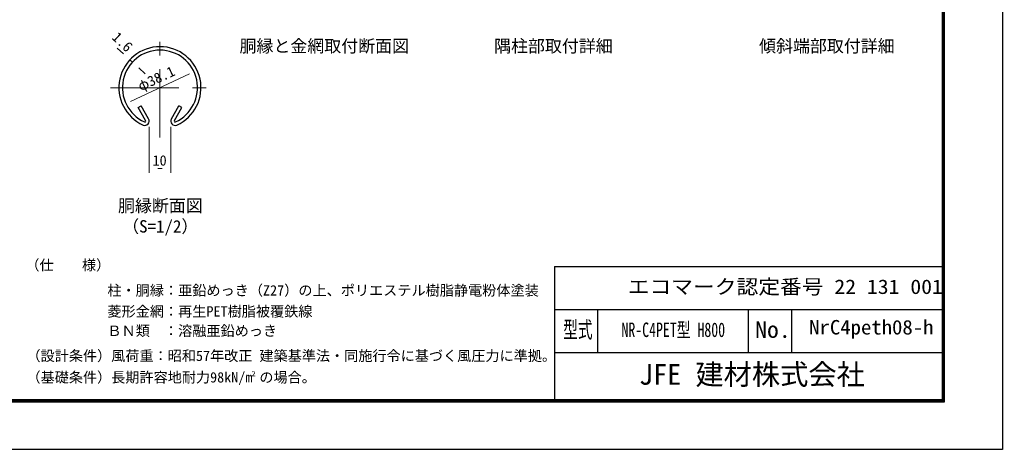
# Model space of a CAD drawing. Units: millimetres, scale not verified, with parts at other scales. Extents: x -4200 to 4200, y -2970 to 2970.
# Drawn here: x -364 to 4200, y -2970 to -972 of the extents above; entities that cross this region are included whole.
import ezdxf
from ezdxf.enums import TextEntityAlignment as Align

# ---------------------------------------------------------------- set-up
doc = ezdxf.new("R2010")
doc.units = ezdxf.units.MM
doc.header["$LTSCALE"] = 10
doc.linetypes.add('USER1', pattern=[50.8, 31.75, -6.35, 6.35, -6.35])
for name, color, linetype, lineweight in [('0-0_D-TTL-TXT', 7, 'Continuous', 25), ('0-1_D-BMK', 2, 'USER1', 13), ('0-2_D-STR1', 1, 'Continuous', 25), ('0-3_D-STR-DIM', 7, 'Continuous', 13), ('0-E_D-TTL', 7, 'Continuous', 25)]:
    doc.layers.add(name, color=color, linetype=linetype, lineweight=lineweight)
doc.styles.add('ＭＳ ゴシック', font='')
doc.styles.get('ＭＳ ゴシック').set_extended_font_data('MS Gothic')

msp = doc.modelspace()

# ---------------------------------------------------------------- linework, layer by layer
at = {"layer": '0-1_D-BMK'}
for p, q in [((287.89, -1520.52), (287.89, -1058.97)), ((58.15, -1288.71), (517.63, -1288.71))]:
    msp.add_line(p, q, dxfattribs=at)
at = {"layer": '0-2_D-STR1'}
for p, q in [((186.06, -1381.24), (199.95, -1373.22)), ((221.15, -1442.02), (186.06, -1381.24)), ((235.04, -1434), (199.95, -1373.22)), ((340.73, -1434), (375.82, -1373.22)), ((354.62, -1442.02), (389.72, -1381.24)), ((389.72, -1381.24), (375.82, -1373.22))]:
    msp.add_line(p, q, dxfattribs=at)
for centre, radius, start, end in [((287.89, -1288.71), 190.5, 294.32478, 245.67522), ((287.89, -1288.71), 174.46, 294.32478, 245.67522), ((217.68, -1444.03), 20.05, 245.67522, 30), ((217.68, -1444.03), 4.01, 245.67522, 30), ((358.1, -1444.03), 20.05, 150, 294.32478), ((358.1, -1444.03), 4.01, 150, 294.32478)]:
    msp.add_arc(centre, radius, start, end, dxfattribs=at)
at = {"layer": '0-3_D-STR-DIM'}
for p, q in [((119, -1131.84), (89.69, -1104.62)), ((160.06, -1169.98), (148.31, -1159.07)), ((151.49, -1352.31), (424.29, -1225.11)), ((189.37, -1197.2), (218.68, -1224.43)), ((237.89, -1471.28), (237.89, -1684.08)), ((337.89, -1471.28), (337.89, -1684.08)), ((277.89, -1664.08), (297.89, -1664.08))]:
    msp.add_line(p, q, dxfattribs=at)
at = {"layer": '0-E_D-TTL'}
for p, q in [((2120.32, -2119.77), (2120.32, -2739.77)), ((2120.32, -2119.77), (3920.32, -2119.77)), ((2120.32, -2319.77), (3920.32, -2319.77)), ((2320.32, -2319.77), (2320.32, -2519.77)), ((3020.32, -2319.77), (3020.32, -2519.77)), ((3220.32, -2319.77), (3220.32, -2519.77)), ((2120.32, -2519.77), (3920.32, -2519.77))]:
    msp.add_line(p, q, dxfattribs=at)
at = {"layer": '0-E_D-TTL', "color": 2}
msp.add_lwpolyline([(-4199.68, 2970.23), (4200.32, 2970.23), (4200.32, -2969.77), (-4199.68, -2969.77)], close=True, dxfattribs=at)
at = {"layer": '0-E_D-TTL'}
for points in [[(-3929.68, 2750.23), (3930.32, 2750.23), (3930.32, -2749.77), (-3929.68, -2749.77)], [(-3927.18, 2747.73), (3927.82, 2747.73), (3927.82, -2747.27), (-3927.18, -2747.27)], [(-3924.68, 2745.23), (3925.32, 2745.23), (3925.32, -2744.77), (-3924.68, -2744.77)], [(-3922.18, 2742.73), (3922.82, 2742.73), (3922.82, -2742.27), (-3922.18, -2742.27)], [(-3919.68, 2740.23), (3920.32, 2740.23), (3920.32, -2739.77), (-3919.68, -2739.77)]]:
    msp.add_lwpolyline(points, close=True, dxfattribs=at)

# ---------------------------------------------------------------- texts
at = {"layer": '0-0_D-TTL-TXT', "style": 'ＭＳ ゴシック'}
for s, height, p in [('胴縁と金網取付断面図', 57.7, (657.44, -1141.13)), ('隅柱部取付詳細', 57.7, (1839.67, -1141.28)), ('傾斜端部取付詳細', 57.7, (3070.45, -1141.13)), ('胴縁断面図', 57.7, (92.96, -1883.35)), ('（S=1/2）', 57.7, (112.46, -1979.54)), ('（仕\u3000\u3000様）', 48.17, (-337.25, -2151.6)), ('柱・胴縁：亜鉛めっき（Z27）の上、ポリエステル樹脂静電粉体塗装', 48.17, (43.76, -2269.3)), ('菱形金網：再生PET樹脂被覆鉄線', 48.17, (43.76, -2366.96)), ('ＢＮ類\u3000：溶融亜鉛めっき', 48.17, (43.76, -2457.1)), ('（設計条件）風荷重：昭和57年改正 建築基準法・同施行令に基づく風圧力に準拠。', 48.09, (-332.13, -2573.38)), ('JFE 建材株式会社', 96.21, (2512.7, -2698.28)), ('（基礎条件）長期許容地耐力98kN/m の場合。', 48.09, (-332.13, -2673.38)), ('2', 24.05, (713.34, -2637.57))]:
    msp.add_text(s, height=height, dxfattribs=at).set_placement(p, align=Align.BOTTOM_LEFT)
for s, height, width, p in [('エコマーク認定番号 22 131 001', 67.35, 1.1, (2460.32, -2267.73)), ('型式', 76.97, 0.65, (2160.59, -2474.58)), ('NR-C4PET型 H800', 67.35, 0.7, (2431.32, -2467.73)), ('NrC4peth08-h', 67.35, 1.05, (3303.15, -2456.06)), ('No.', 76.97, 1.05, (3052.32, -2474.58))]:
    msp.add_text(s, height=height, dxfattribs=dict(at, width=width)).set_placement(p, align=Align.BOTTOM_LEFT)
at = {"layer": '0-3_D-STR-DIM', "style": 'ＭＳ ゴシック'}
for s, rotation, p in [('1.6', 317.113, (51.52, -1070.38)), ('φ38.1', 24.999, (204.83, -1319.02))]:
    msp.add_text(s, height=48.09, rotation=rotation, dxfattribs=at).set_placement(p, align=Align.BOTTOM_LEFT)
msp.add_text('10', height=48.09, dxfattribs=at).set_placement((253.49, -1665.33), align=Align.BOTTOM_LEFT)

doc.saveas('drawing.dxf')
